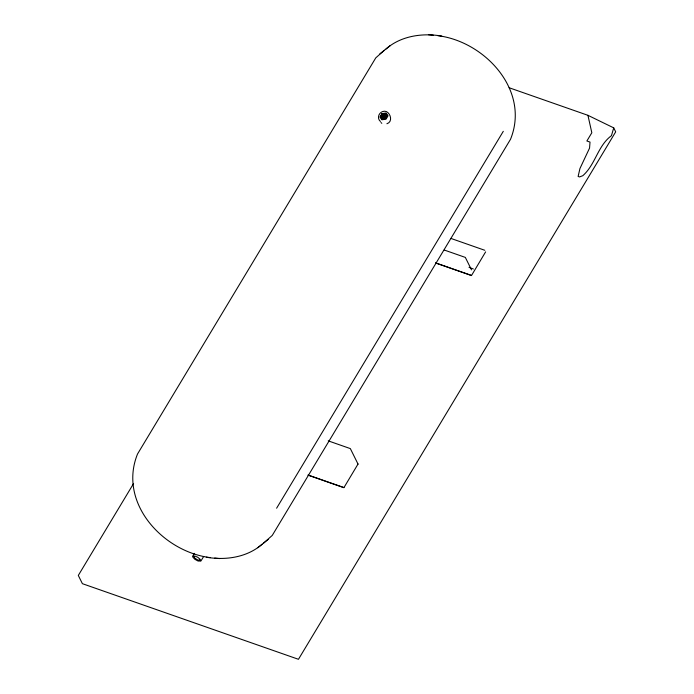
<?xml version="1.0" encoding="UTF-8"?>
<svg xmlns="http://www.w3.org/2000/svg" width="694" height="694" viewBox="0 0 694 694"><rect width="100%" height="100%" fill="white"/><g stroke="black" fill="none" stroke-linecap="round" stroke-linejoin="round"><path stroke-width="1.04" d="M200.471 560.717L199.985 559.147L197.66 557.213L194.858 556.05L193.218 556.336M587.931 115.317L613.722 127.861L611.457 135.66C597.681 145.844 595.582 164.391 582.83 175.695L579.525 176.944L578.128 176.45L579.932 168.555L589.553 148.1L590.021 142.088L586.872 140.986L591.826 132.754L587.931 115.317L509.136 87.739M133.595 483.501L78.309 575.439L82.395 583.68L298.455 659.3L615.691 131.843L613.722 127.861M194.381 553.344L192.75 556.05L192.837 557.126L194.901 559.312L198.094 561.047L200.939 561.004L203.663 556.475M276.611 508.225L503.297 131.313M358.052 463.991L343.886 487.691L308.119 475.173M485.635 251.861L471.469 275.561L435.702 263.043M384.363 50.254L375.775 57.871L137.525 454.015C117.746 502.829 163.168 551.869 210.334 557.629M263.685 543.029L272.265 535.412L510.524 139.277C530.294 90.463 484.88 41.423 437.714 35.654M385.968 49.022C400.941 35.819 422.585 32.765 441.722 36.079M206.326 557.213C225.463 560.518 247.107 557.473 262.08 544.261M379.87 53.854L390.306 45.552M257.743 547.731L268.179 539.438M386.905 123.749C392.865 121.858 390.852 113.773 386.341 111.534C380.685 109.565 375.506 117.13 380.433 121.485M200.141 560.075L197.99 560.11L194.893 558.236L193.947 556.328M428.441 34.7L433.36 35.212M214.689 558.071L219.608 558.583M451.057 238.476L484.776 250.282M444.221 250.022L465.327 257.405L471.512 269.853M469.005 267.311L473.334 268.977M435.702 262.896L471.469 275.414M328.227 440.855L350.34 448.602L358.052 464.139M308.11 475.026L343.886 487.544M380.963 122.508L381.804 123.324M381.917 113.634L379.887 117.017L381.934 119.776L386.029 119.168L388.059 115.785L386.003 113.018L381.917 113.634M382.177 113.929L380.468 116.774L382.194 119.099L385.63 118.579L387.339 115.742L385.612 113.417L382.177 113.929M382.455 114.267L381.075 116.557L382.463 118.431L385.239 118.015L386.61 115.725L385.222 113.851L382.455 114.267M382.75 114.64L381.709 116.366L382.758 117.78L384.849 117.46L385.89 115.733L384.84 114.319L382.75 114.64M383.062 115.039L382.368 116.193L383.071 117.139L384.467 116.93L385.161 115.777L384.459 114.831L383.062 115.039M383.392 115.473L383.4 116.523L384.094 116.418L384.094 115.369L383.392 115.473"/></g></svg>
